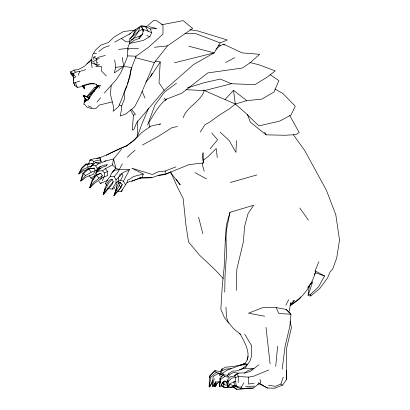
<?xml version="1.0" encoding="UTF-8"?>
<svg xmlns="http://www.w3.org/2000/svg" width="410" height="410" viewBox="0 0 410 410"><rect width="100%" height="100%" fill="white"/><g stroke="black" fill="none" stroke-linecap="round" stroke-linejoin="round"><path stroke-width="0.61" d="M94.033 83.804C88.119 83.281 83.102 87.105 77.275 87.32L74.938 85.618L73.441 82.543L73.446 78.32L75.665 76.947L73.287 73.902L70.474 71.545L70.694 73.754M243.853 382.791L241.541 387.014L239.302 387.086L236.339 386.456L235.683 381.505L235.694 377.497L234.566 376.001L230.635 376.59L227.458 380.147L227.642 386.415L228.59 381.167L231.676 378.071L235.694 377.497L238.456 376.472L248.537 377.128L253.944 376.139L268.704 370.005M248.537 377.128L248.496 384.057L254.246 383.155M96.724 175.531L96.76 172.041L101.726 167.49L105.995 166.004L107.107 164.723L104.714 165.107L100.317 166.578L97.262 168.223L96.519 171.144L94.428 176.064L94.525 177.192M117.434 191.178L121.15 191.619L125.65 184.659L123.374 181.312L129.524 169.668L123.067 172.6L121.893 173.743L120.053 174.317L118.628 177.412L118.572 181.225L115.963 182.88L112.186 189.082L107.876 188.641M115.963 182.88L116.01 179.78L114.18 176.715L110.351 176.285L108.553 178.381L105.544 183.28L106.477 185.422M268.509 385.313L275.51 386.322L280.906 384.021L282.485 385.185L286.692 379.342L286.323 370.548L286.662 348.018L291.428 327.631L290.07 321.04M224.752 292.135L225.054 275.115L226.438 255.44L226.064 238.005L226.371 230.405L230 212.318L253.641 205.256L248.076 213.574L244.616 226.325L243.381 241.803L236.831 269.267L236.278 290.331M244.688 334.088L251.581 345.697L251.315 356.905L250.033 360.872L247.66 364.275L244.739 363.634C238.646 365.848 232.173 366.873 225.731 367.114L222.061 369.041L220.216 371.593L214.973 370.64L209.418 376.329L209.167 386.758L209.705 386.958L212.38 382.151L212.723 380.393L209.705 386.958M230 212.318L226.392 224.895L225.377 237.569L224.142 267.674L222.276 285.826L220.841 309.227L224.501 317.74L228.734 323.111M228.565 386.625L226.848 387.429L223.224 387.05L223.906 384.749L223.998 381.244M137.678 120.914L137.242 136.837L141.88 124.035L148.471 108.348M214.789 383.017L214.953 386.758L215.05 383.76M238.184 382.607L238.456 376.472L236.985 373.869L239.296 372.992L244.919 372.946L250.233 371.445L258.905 364.731M236.544 140.656L235.909 152.376L229.195 140.563L220.165 132.143M155.221 61.064L160.243 61.936L159.018 82.881L164.138 90.374L136.74 122.585L134.101 129.109L132.225 130.088L133.46 115.282L130.503 109.906M228.288 377.174L224.654 376.508L220.723 379.352L219.504 386.722L220.021 378.404L223.45 374.704L227.324 375.34L228.288 377.174L229.523 374.704L233.362 372.48L238.507 373.187M126.68 85.685L124.081 92.742L124.481 99L121.667 105.944L121.35 110.469L120.166 115.999L125.573 114.134L134.598 106.897L140.117 96.201L154.396 62.556L167.464 45.864L192.644 28.428L183.152 20.638L161.535 24.8M104.371 93.039L116.317 79.581L120.771 72.79L123.712 66.369L127.715 55.883L127.618 48.395L129.457 43.491L134.454 40.17L139.4 38.453L142.762 33.876L143.075 29.382L141.481 26.67L139.754 26.891L135.454 29.551L129.483 34.112L114.646 42.092M96.76 172.041L99.435 170.914L102.454 170.837L104.565 173.01L104.258 176.643L102.3 180.841M139.861 177.991L151.679 177.771L158.624 175.234L164.994 174.44L165.286 171.031L175.885 166.865M219.504 386.722L219.965 381.295M222.497 375.529L222.773 373.074L226.955 370.194L244.739 363.629C252.437 354.922 244.801 342.704 240.398 334.34L239.742 333.34M214.953 386.758L215.429 381.659M111.212 85.418L110.387 94.121L113.585 107.133L113.186 111.294L118.541 106.682L127.495 84.655L131.682 67.547L136.094 56.211L148.963 46.924L162.97 34.148L162.97 24.964L156.523 20.664L153.519 20.5L146.103 27.091M93.506 59.465L94.095 56.744L95.474 56.682M275.689 366.412L277.632 346.189M309.432 284.914L308.033 295.569L310.78 295.969L319.795 288.461L327.513 277.97L330.065 271.989L332.73 268.873L336.718 257.987L339.526 240.024L335.769 214.65L326.447 190.342L304.814 150.696L293.396 134.777M221.584 384.462L221.374 386.292L225.782 387.542L228.683 386.553M290.521 302.508L289.665 309.412L288.819 311.954L290.951 314.28L289.926 325.878L285.027 346.711L282.183 369.246M221.287 374.971L222.061 369.041L221.461 370.086L222.061 369.036M209.32 385.508L209.167 386.758L210.873 377.133L216.213 372.28L220.703 374.294L220.221 371.598M121.334 38.386L125.967 41.805L129.401 41.82C134.106 37.925 138.852 33.266 139.754 26.891L136.53 30.314L132.973 35.26L129.847 38.822L129.457 43.491L143.321 40.436L149.911 36.598L151.603 32.744L150.414 28.941L145.16 26.332L141.117 25.635L140.446 26.614M131.144 68.685L129.924 76.865L127.325 83.922M96.037 58.199L97.062 59.009L96.319 60.905L96.417 62.776M102.454 170.837L105.401 168.669L112.442 164.917L113.539 158.952L121.411 149.378M222.486 382.084L222.256 383.278L223.906 384.749L227.652 385.231M228.278 385.595L228.068 386.676L230.092 383.458L235.683 381.505M114.708 59.829L115.635 67.368L114.364 72.893L123.712 66.369L131.682 67.547M89.903 168.551L90.328 166.711L95.279 162.652L100.435 162.047L101.219 161.576L99.876 157.665L96.832 158.434L94.495 158.506L89.892 160.12L88.555 164.041M122.247 189.799L121.965 190.998L121.15 191.619M247.215 360.052L248.111 356.28M214.343 378.456L212.221 386.563L213.128 376.544L218.699 373.105L222.896 375.586M95.32 170.56L91.215 172.236L85.531 175.588L80.76 180.953L82.82 173.286L87.105 169.063L94.228 168.12L95.32 170.56L93.388 174.229L85.869 177.181L81.006 181.143M183.203 117.762C187.042 106.318 200.418 102.105 204.354 90.62L231.399 83.722L254.887 84.685L266.92 77.326L275.233 70.884L258.833 64.754L249.7 62.469M92.147 67.737C91.138 63.242 91.399 58.599 92.788 54.202L93.757 53.208L95.269 50.276L101.116 44.987L108.148 42.625L114.375 36.864L123.569 31.524L135.566 30.053M113.247 181.784L107.374 188.743L103.253 194.54L105.124 187.79L107.364 183.019L109.583 179.908L112.227 179.421L113.247 181.784L111.915 184.602L103.315 194.678L105.088 188.805M213.543 384.554L212.913 386.825L215.552 382.048L219.432 381.72L220.134 382.607M97.385 62.084L96.545 64.944L91.312 62.709M102.3 175.736L94.197 181.907L89.759 187.57L91.835 180.805L94.689 176.182L98.646 173.973L100.921 173.368L102.3 175.736L100.665 179.032L94.29 183.408L89.944 187.775L90.369 186.647M115.543 190.655L116.568 188.528L113.99 195.56L119.838 188.979L120.986 186.642M113.97 195.524L117.301 185.786L118.551 183.301L120.581 182.768L122.206 184.551L120.981 187.324L113.97 195.524L120.581 182.768L117.69 181.615L120.642 180.221L122.944 175.705L121.893 173.743L119.576 176.71M280.906 384.021L283.248 377.159M234.807 385.846L240.567 388.839L253.329 388.085L257.89 384.57L258.608 382.556M110.351 176.285L111.392 173.415L114.631 170.16M126.946 182.388L131.656 181.194L142.101 177.325L143.29 174.05L131.738 168.136L152.361 174.532L158.429 171.723L165.286 171.031M147.585 125.06L154.97 105.027L164.528 92.014L176.454 83.245M98.256 86.238L90.128 95.115L88.683 98.8L85.429 100.686L83.625 104.258L85.039 104.775L87.033 107.205L91.978 108.681L96.124 108.276L99.369 105.037L112.278 101.895M300.028 297.998L290.029 305.655C302.406 298.531 311.195 286.195 315.367 272.676L315.141 270.897L318.795 261.724M80.76 180.953L83.686 173.538L88.704 168.828L91.215 172.236M216.921 382.935L215.363 386.886L217.269 383.109M78.187 75.189L79.73 71.478L85.839 69.628M89.759 187.57L92.686 180.579L96.35 175.311L100.921 173.368M114.882 186.991L114.159 188.713L112.186 189.087M103.253 194.54L106.134 187.683L109.075 182.547L112.227 179.421M116.947 183.342L115.958 185.643L116.614 188.108M132.973 35.26L135.454 29.551M99.025 88.309L100.409 85.162L98.256 86.126L90.128 95.115M228.421 374.678L228.923 373.556L232.285 371.163L236.719 370.835L244.975 368.206L253.898 368.421L247.953 370.614L244.304 373.161M91.671 166.163L88.186 167.06L82.82 169.591L78.766 173.845L81.544 168.064L85.567 164.174L89.754 164.01M84.173 102.705L85.429 100.686M145.791 82.077L150.434 76.788L152.141 73.38M114.18 176.715L117.849 172.282L122.318 163.836M285.816 305.25L288.681 299.741M240.567 388.839L241.541 387.014M236.027 385.692L231.635 387.265L228.396 386.814L229.805 384.201L233.387 385.825L235.837 385.897M315.141 270.897L324.577 276.007L318.488 286.985L310.678 294.242L308.371 294.621L312.712 281.716L311.072 283.315M220.067 387.055L222.594 382.54L225.182 381.095L227.642 381.807L226.34 382.381L224.29 380.91M314.132 274.869L315.367 272.676L324.577 276.007M106.544 165.707L107.107 164.723M121.596 185.597L122.206 184.551M78.766 173.85L82.015 168.305L86.679 164.2L92.358 163.544L92.711 165.286M189.891 29.73L197.471 30.863L227.324 39.98L220.17 42.906L214.184 52.885L193.525 64.544L164.138 90.374M200.229 132.087L204.99 124.666L209.233 122.446L218.509 115.692L229.62 108.64L235.299 104.037L246.784 100.645L261.775 99.123L274.023 92.019L278.882 80.596L270.175 74.687M99.071 168.484L100.317 166.578L96.519 171.144L99.071 168.484L100.891 168.387M150.434 76.788L160.243 61.936M94.331 90.63L88.201 99.994L84.875 101.393M244.975 368.206L247.66 364.275L239.84 365.418L244.739 363.634L243.714 364.372M125.644 184.659L127.003 182.716L127.525 180.149L129.334 179.406L133.542 176.531L143.29 174.05M85.09 98.928L84.66 99.481L86.105 99.235M290.787 305.071L294.247 300.617L293.058 300.904M96.986 102.141L100.588 97.662M165.209 100.578L166.404 99.117L181.82 93.249L207.824 72.924L242.305 68.024L249.669 63.125L259.622 54.304L242.105 52.869L223.634 44.172L220.175 45.679L215.88 49.272M210.115 148.789L217.597 139.692L211.77 133.071M298.424 299.843L300.863 296.881M307.674 287.497L311.38 283.028M86.571 96.811L94.105 88.099L98.267 85.603M163.8 99.389L164.999 97.99M227.324 375.34L228.923 373.556M87.161 97.155L90.4 93.557L95.023 89.313L96.155 88.739M112.068 172.256L115.851 168.172L113.539 158.952L104.36 161.361M203.237 90.036L224.998 99.538L233.505 90.323L246.784 100.645M86.971 63.95L91.727 59.347M137.509 136.289L133.629 140.399L125.511 146.513M127.351 157.368L130.18 154.38L135.08 150.173M209.792 377.497L209.418 376.329L214.973 370.64L216.213 372.28M91.768 59.363L88.944 62.248L91.112 59.711L91.809 60.88L93.849 61.536L95.976 59.752L97.032 59.435M89.057 61.71L84.368 66.364L78.3 69.572L73.882 70.1L70.781 72.052M290.239 304.348L294.247 300.617M242.863 368.493L247.66 364.275M129.847 38.822L138.559 31.391L142.629 29.11L141.481 26.67L145.16 26.332L148.271 31.227L151.603 32.744M98.933 181.246L100.429 183.495L101.373 182.64M116.01 179.78L118.628 177.412M142.762 33.876L138.882 37.356L139.4 38.453M236.985 373.869L234.566 376.001L235.591 374.704L236.565 374.412M73.287 73.902L73.738 77.915L70.976 73.759L73.287 73.902L75.379 72.139L79.73 71.478M165.445 99.922L166.404 99.117C158.701 105.042 154.186 114.159 148.994 122.17L149.327 125.721L149.958 127.238M231.64 387.271L233.387 385.825L235.514 385.605M85.229 100.675L84.327 101.393L84.147 100.891L84.229 101.224L85.265 100.465L86.53 100.506M79.048 174.04L83.163 170.826L86.172 170.032M90.328 166.711L92.537 165.01M98.938 51.424L103.986 47.545L109.408 45.73M94.915 90.502L93.536 91.558L94.566 90.994M92.235 165.04L95.699 165.906L98.789 163.559L102.315 162.457L106.011 160.669M164.994 174.44L188.918 164.63L203.437 162.949L203.211 160.254L208.106 156.574L216.224 148.492L217.274 157.563M88.791 97.257L89.78 96.529M257.89 384.575L260.729 382.622L260.032 379.281M100.665 179.032L104.258 176.643L107.753 175.659L107.543 171.395L105.401 168.669M107.579 180.016L105.621 181.266L100.429 183.495M94.577 87.971L98.19 85.685M90.876 178.022L94.428 176.064M142.454 145.017L158.46 136.304L172.226 127.5L177.499 126.603M104.565 173.01L107.543 171.395M96.832 158.434C107.292 155.764 116.368 149.553 126.475 145.857M225.643 62.504L234.648 57.718M106.175 155.313L111.325 152.602L127.044 145.678L134.372 140.205L141.819 132.512L150.711 126.208L160.582 123.856L159.475 124.399M133.46 115.282L135.418 114.257L131.528 109.367M131.272 39.975L133.809 38.668M217.269 383.104L219.975 381.782M239.604 369.779L243.873 367.729M221.764 370.958L225.823 369.092L231.081 368.698M170.852 171.969L164.477 174.639L158.28 175.372M91.107 160.054L89.892 160.12L91.994 160.182L93.741 161.586L96.693 160.418L100.271 160.09L101.219 161.576M274.608 388.198L282.485 385.185M131.656 181.194L140.891 177.776M133.727 38.268L141.522 35.465M129.483 34.112L130.652 33.712M85.265 100.465L84.224 100.814L84.229 101.224M82.087 85.629L90.641 83.358L94.146 83.609M187.503 87.843L204.2 82.707L220.272 79.063L231.399 83.722M73.441 82.543L75.296 82.477L79.842 81.103M91.42 163.821L92.358 163.544M230.276 182.506L256.865 174.937M97.57 57.513L105.242 55.452M174.363 62.822L214.184 52.885L188.733 46.176M94.228 168.12L90.825 168.715M250.197 388.121L236.913 389.495L233.085 386.912L228.744 387.532L227.171 386.912M97.062 59.009L99.307 58.553M72.237 75.671L73.349 75.486M115.635 67.368L123.712 66.369L122.206 57.405M113.867 170.293L119.336 169.637L129.524 169.668M118.613 49.42L127.618 48.395L138.442 48.646M154.442 47.278L167.464 45.864M87.105 169.063L89.585 168.833M150.414 28.941L156.784 28.582L148.733 26.512M140.861 177.392L142.101 177.325M253.329 388.085L246.999 388.044M245.564 386.384L254.661 386.133M184.977 33.574L194.94 33.318L220.17 42.906M139.462 177.914L151.885 177.684M233.72 381.52L235.191 381.505M288.819 311.954L286.093 309.437L276.176 307.618L262.656 307.679L248.506 313.189L264.609 316.218M247.42 114.41L250.356 122.159L266.111 134.839L284.965 135.259L295.738 134.629L299.218 132.594L289.691 115.41M267.633 388.055L259.156 383.601L267.638 388.06L274.603 388.198M86.674 164.2L85.567 164.174L86.679 164.2L88.186 167.06M127.715 55.883L136.094 56.211M185.945 89.687L204.354 90.62M85.767 100.988L84.224 100.814L85.142 101.378M96.693 58.456L93.695 57.472M90.641 83.358L95.33 84.04L98.256 86.126M93.757 53.208L96.601 53.833M105.544 183.28L105.847 183.347M135.115 57.641L154.396 62.556M95.279 162.652L98.789 163.559M82.82 173.286L83.686 173.538L85.531 175.588M89.631 97.498L83.199 95.238L84.978 98.702L86.31 100.045M146.79 35.583L149.911 36.598M233.085 386.912L234.171 387.296M218.392 45.044L220.175 45.679M148.271 31.227L143.075 29.382L143.305 30.535M70.976 73.759L73.861 74.794M120.642 180.221L123.374 181.312M119.336 169.637L115.851 168.172L112.442 164.917M119.32 104.934L121.667 105.944M224.998 99.538L235.299 104.037L245.882 113.298L258.884 125.89L279.805 121.073L291.054 115.025L295.236 106.18L282.767 93.393L275.074 89.103M89.431 98.415L83.199 95.238L85.218 98.559L86.761 100.178M88.181 105.831L91.983 107.528M259.597 383.596L262.338 384.923M93.101 179.155L90.871 178.022L89.165 175.639M194.975 172.625L206.471 178.898M209.418 376.334L210.873 377.133M221.897 376.974L219.545 375.442L218.699 373.105M308.335 286.918L308.72 287.174M236.088 386.097L237.605 387.219M232.552 386.276L236.918 389.5L233.167 386.317M93.813 62.725L96.545 64.944L99.522 64.667L95.74 66.41L101.839 66.702L101.475 70.966L106.328 75.973M240.398 334.34L233.495 328.538L228.216 322.239L226.433 316.848L225.961 307.116M227.458 380.147L228.59 381.167M223.634 44.172L224.542 45.054M286.093 309.437L290.951 314.28L278.754 313.46L276.176 307.618M236.339 386.456L234.597 384.698L233.864 382.048M96.35 175.311L98.902 178.032M119.177 185.392L120.981 187.324M223.219 278.554L214.983 269.678L199.506 255.138L188.579 242.049L185.971 225.305L183.152 198.455L177.597 187.524L170.627 171.908M83.199 95.238L84.342 96.678M171.436 173.64L170.288 172.169L180.241 184.936L176.3 179.334M96.283 84.24L97.067 85.249L96.37 84.327M82.4 86.136L84.511 88.873L84.188 85.275M220.723 379.352L220.021 378.404L220.119 379.486M73.882 70.1L75.379 72.139M299.761 207.998L308.366 220.062M127.618 48.395L128.658 49.892M82.487 85.895L84.511 88.873L84.163 87.776M95.699 165.906L97.262 168.223M223.45 374.704L224.654 376.508M221.195 383.939L223.224 387.05M228.396 386.814L226.34 382.381M264.614 132.102L266.111 134.839M77.275 87.32L75.296 82.477M117.977 182.173L118.551 183.301M222.773 373.074L223.701 375.068M73.682 82.692L74.938 85.618M142.152 91.297L145.002 98.2M219.606 381.3L220.006 382.335M83.589 86.09L84.511 88.873M204.241 171.242L202.519 165.312L202.463 162.857M142.629 29.11L143.31 31.555M198.599 217.269L202.817 233.7M99.876 157.665L100.271 160.09M203.437 162.949L202.258 154.857L203.211 152.525L203.211 160.254M233.505 90.323L235.299 104.037M225.377 237.569L225.69 240.07M266.008 327.339L270.072 363.747M223.634 381.633L223.906 384.749M310.678 294.242L310.78 295.969M73.446 78.32L73.585 80.821M286.323 370.548L286.692 379.342M93.741 161.586L93.823 164.405"/></g></svg>
